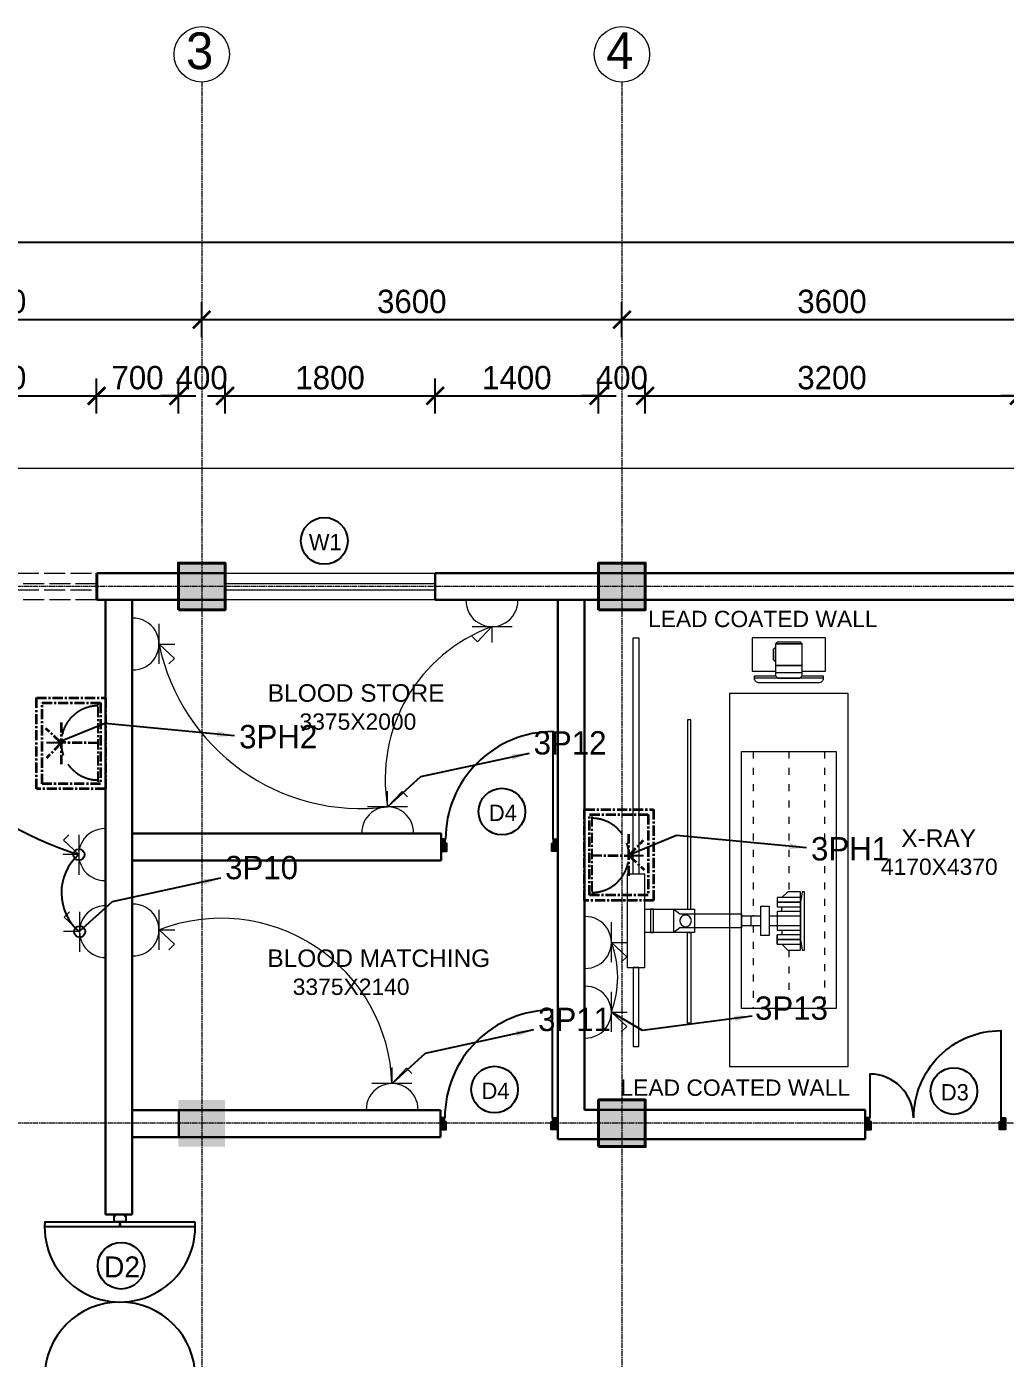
# Model space of a CAD drawing. Header units: inches. Extents: x -3071 to 2534411, y -17796 to 388172.
# Drawn here: x 1731150 to 1739535, y 306083 to 317494 of the extents above; entities that cross this region are included whole.
import ezdxf
from ezdxf.enums import TextEntityAlignment as Align

# ---------------------------------------------------------------- set-up
doc = ezdxf.new("R2010")
doc.units = ezdxf.units.IN
doc.header["$MEASUREMENT"] = 0
for name, pattern in [('ACAD_ISO08W100', [36, 24, -3, 6, -3]), ('CENTER', [2, 1.25, -0.25, 0.25, -0.25]), ('DASHED', [0.75, 0.5, -0.25]), ('Hidden', [15, 12, -3]), ('Short Dash Space', [7, 3, -4])]:
    doc.linetypes.add(name, pattern=pattern)
for name, color, linetype, lineweight in [('001-Archi-Opening Tags', 14, 'Continuous', 25), ('002-Archi- Opening', 90, 'Continuous', 25), ('A .4 col', 5, 'Continuous', 40), ('A 0.09 Furniture', 30, 'Continuous', 5), ('A 0.13 dw', 3, 'Continuous', 13), ('A 0.13 IND DIM', 240, 'Continuous', 13), ('A 0.40 wall', 160, 'Continuous', 40), ('cen', 50, 'ACAD_ISO08W100', 5), ('dotted line', 1, 'DASHED', 9), ('Grid Tag', 6, 'Continuous', 20), ('p1 walls stone outline', 4, 'Continuous', 30), ('Power Sockets City supply', 141, 'Continuous', 13), ('text', 7, 'Continuous', 25), ('wall 0.4', 7, 'Continuous', 40)]:
    doc.layers.add(name, color=color, linetype=linetype, lineweight=lineweight)
doc.layers.add('power socket 3phase line', color=54, linetype='CENTER')
doc.layers.add('Wires', color=1, linetype='Continuous')
doc.styles.add('AERIAL', font='arial.ttf', dxfattribs={"height": 10})
doc.styles.add('Archi 100', font='GOTHIC.TTF', dxfattribs={"height": 200})
doc.styles.add('CG', font='GOTHIC.TTF', dxfattribs={"height": 40})
doc.styles.get("Standard").update_dxf_attribs({"font": 'GOTHIC.TTF'})
doc.dimstyles.new('Archi 100', dxfattribs={"dimtxt": 200, "dimasz": 150, "dimexe": 150, "dimexo": 300, "dimgap": 50, "dimtad": 1, "dimdec": 0, "dimrnd": 5, "dimzin": 0, "dimdsep": 46, "dimtxsty": 'Archi 100', "dimblk": 'ARCHTICK', "dimcen": 0.09, "dimdle": 150, "dimclrd": 256, "dimclre": 256, "dimclrt": 256, "dimadec": 0, "dimazin": 0, "dimtfac": 1, "dimtdec": 0, "dimtix": 1, "dimtofl": 0, "dimtmove": 0, "dimatfit": 3, "dimfxl": 150, "dimfxlon": 1, "dimtolj": 1, "dimtzin": 0, "dimlwd": -1, "dimlwe": -1, "dimarcsym": 0})

# ---------------------------------------------------------------- blocks, each defined once
blk = doc.blocks.new('grid')
at = {"layer": 'Grid Tag', "linetype": 'Continuous', "ltscale": 30}
blk.add_circle((51, 48), 264, dxfattribs=at)
blk.add_attdef('GRID', (-143, -93), '', height=200)
blk = doc.blocks.new('W2')
at = {"layer": 'A 0.13 dw'}
for points in [[(143910, 195589), (143910, 195359), (142110, 195359), (142110, 195589)], [(142110, 195446), (143910, 195446), (143910, 195496), (142110, 195496)]]:
    blk.add_lwpolyline(points, close=True, dxfattribs=at)
blk = doc.blocks.new('window tag')
blk.add_circle((0, 0), 200)
at = {"style": 'Archi 100', "flags": 1}
for tag, p in [('WIDTH', (15, 174.5)), ('HEIGHT', (-4.5, -348.5))]:
    blk.add_attdef(tag, p, '', height=200, dxfattribs=at)
at = {"style": 'Archi 100'}
blk.add_attdef('SYMBOL', text='', height=200, dxfattribs=at).set_placement((8, -10.5), align=Align.MIDDLE_CENTER)
blk = doc.blocks.new('*U654')
at = {"ltscale": 100}
for points in [[(5, 50), (5, -50), (55, -50), (55, 15), (40, 15), (40, 50)], [(995, 50), (995, -50), (945, -50), (945, 15), (960, 15), (960, 50)]]:
    blk.add_hatch(color=256, dxfattribs=at).paths.add_polyline_path(points)
blk.add_lwpolyline([(43, 50), (43, 964, -0.414214), (957, 50)], format="xyb", dxfattribs=at)
for points in [[(5, 50), (5, -50), (55, -50), (55, 15), (40, 15), (40, 50)], [(995, 50), (995, -50), (945, -50), (945, 15), (960, 15), (960, 50)]]:
    blk.add_lwpolyline(points, close=True)
blk = doc.blocks.new('x-ray machine plan')
at = {"linetype": 'Continuous'}
for points in [[(0, 1010), (0, 0), (3200, 0), (3200, 1010)], [(500, 910), (500, 100), (2700, 100), (2700, 910)], [(1090, 605), (1000, 620), (1000, 640), (1500, 640), (1500, 620), (1410, 605)], [(3624, 620), (3624, 390), (3439, 390), (3439, 620)], [(3624, 620), (3639, 605), (3639, 405), (3624, 390)], [(3594, 390), (3574, 370), (3489, 370), (3469, 390)], [(1125, 335), (1125, 265), (1375, 265), (1375, 335)], [(1190, 100), (1190, -430), (1150, -480), (1350, -480), (1310, -430), (1310, 100)], [(1150, -335), (374, -335), (374, -365), (1150, -365)], [(1350, -730), (1350, -305), (1150, -305), (1150, -730)], [(1350, -335), (2974, -335), (2974, -365), (1350, -365)], [(850, -830), (174, -830), (174, -780), (850, -780)], [(850, -880), (850, -730), (1650, -730), (1650, -880)], [(1650, -830), (3674, -830), (3674, -780), (1650, -780)]]:
    blk.add_lwpolyline(points, close=True, dxfattribs=at)
at = {"linetype": 'Short Dash Space', "ltscale": 20}
for points in [[(2700, 810), (500, 810)], [(1000, 505), (500, 505)], [(2700, 505), (1500, 505)], [(1210, 200), (500, 200)], [(2700, 200), (1290, 200)]]:
    blk.add_lwpolyline(points, dxfattribs=at)
at = {"linetype": 'Continuous'}
blk.add_lwpolyline([(3349, 620), (3349, 800), (3329, 800, 0.414214), (3289, 760), (3289, 250, 0.414214), (3329, 210), (3349, 210), (3349, 390)], format="xyb", dxfattribs=at)
for points in [[(3329, 800), (3329, 210)], [(3389, 620), (3389, 820), (3674, 820), (3674, 190), (3389, 190), (3389, 390)], [(1050, 445), (1000, 495), (1000, 605), (1500, 605), (1500, 495), (1450, 445)], [(3379, 390), (3379, 620)], [(1050, 405), (1130, 405)], [(1170, 445), (1130, 445)], [(1330, 445), (1370, 445)], [(1450, 405), (1370, 405)], [(1290, 180), (1210, 180)]]:
    blk.add_lwpolyline(points, dxfattribs=at)
at = {"ltscale": 100}
for points in [[(1050, 605), (1090, 605), (1090, 405), (1050, 405)], [(1090, 605), (1130, 605), (1130, 405), (1090, 405)], [(1170, 605), (1330, 605), (1330, 405), (1170, 405)], [(1210, 605), (1290, 605), (1290, 335), (1210, 335)], [(1370, 605), (1410, 605), (1410, 405), (1370, 405)], [(1410, 605), (1450, 605), (1450, 405), (1410, 405)], [(3329, 600), (3349, 620), (3439, 620), (3439, 390), (3349, 390), (3329, 410)], [(1210, 265), (1290, 265), (1290, 100), (1210, 100)], [(1150, -655), (1350, -655), (1350, -680), (1150, -680)]]:
    blk.add_lwpolyline(points, close=True, dxfattribs=at)
at = {"linetype": 'Continuous'}
blk.add_circle((1250, -380), 50, dxfattribs=at)
blk = doc.blocks.new('*U652')
at = {"ltscale": 100}
for points in [[(5, 50), (5, -50), (55, -50), (55, 15), (40, 15), (40, 50)], [(1195, 50), (1195, -50), (1145, -50), (1145, 15), (1160, 15), (1160, 50)]]:
    blk.add_hatch(color=256, dxfattribs=at).paths.add_polyline_path(points)
for points in [[(783, 50, 0.414214), (43, 790), (43, 50)], [(786, 50, -0.414214), (1157, 421), (1157, 50)]]:
    blk.add_lwpolyline(points, format="xyb", dxfattribs=at)
for points in [[(5, 50), (5, -50), (55, -50), (55, 15), (40, 15), (40, 50)], [(1195, 50), (1195, -50), (1145, -50), (1145, 15), (1160, 15), (1160, 50)]]:
    blk.add_lwpolyline(points, close=True)
blk = doc.blocks.new('OT DOOR')
for points in [[(40, 1500), (40, 1488), (50, 1488), (50, 1437), (-10, 1437), (-10, 1437), (-50, 1437), (-50, 1488), (-40, 1488), (-40, 1500), (40, 1500)], [(40, 0), (40, 12), (50, 12), (50, 63), (-50, 63), (-50, 63), (-50, 63), (-50, 12), (-40, 12), (-40, 0), (40, 0)]]:
    blk.add_lwpolyline(points)
for points in [[(-2, 1433), (-644, 1433, 0.014338), (-646, 1396), (-2, 1396)], [(-1, 1433, 0.146678), (1, 1433), (1, 1396), (-1, 1396)], [(3, 1435, 0.146678), (2, 1436), (40, 1436), (40, 1435)], [(644, 1433), (2, 1433), (2, 1396), (646, 1396, 0.014338)], [(-2, 67), (-644, 67, -0.014338), (-646, 104), (-2, 104)], [(-1, 67, -0.146678), (1, 67), (1, 104), (-1, 104)], [(644, 67), (2, 67), (2, 104), (646, 104, -0.014338)], [(3, 65, -0.146678), (2, 64), (40, 64), (40, 65)]]:
    blk.add_lwpolyline(points, format="xyb", close=True)
for centre, radius in [((1, 1435), 2.22), ((1, 1435), 0.933), ((1, 65), 2.22), ((1, 65), 0.933)]:
    blk.add_circle(centre, radius)
for centre, start, end in [((0, 1396), 180, 0), ((0, 104), 0, 180)]:
    blk.add_arc(centre, 646, start, end)
blk = doc.blocks.new('VENT 1800')
at = {"layer": 'A 0.13 dw', "linetype": 'Hidden', "ltscale": 15}
for p, q in [((165850, 199351), (167650, 199351)), ((167650, 199258), (165850, 199258)), ((165850, 199208), (167650, 199208)), ((167650, 199121), (165850, 199121))]:
    blk.add_line(p, q, dxfattribs=at)
at = {"layer": 'A 0.40 wall', "ltscale": 15}
for p, q in [((165850, 199121), (165850, 199351)), ((165850, 199258), (165850, 199208)), ((167650, 199351), (167650, 199121)), ((167650, 199208), (167650, 199258))]:
    blk.add_line(p, q, dxfattribs=at)
blk = doc.blocks.new('_ArchTick')
at = {"color": 0, "linetype": 'ByBlock', "const_width": 0.15}
blk.add_lwpolyline([(-0.5, -0.5), (0.5, 0.5)], dxfattribs=at)
blk = doc.blocks.new('*D1564')
at = {"transparency": 16777216}
for p, q in [((1729951, 314180), (1729951, 314480)), ((1731750, 314180), (1731750, 314480)), ((1729801, 314330), (1731900, 314330))]:
    blk.add_line(p, q, dxfattribs=at)
at = {"layer": 'Defpoints', "color": 0, "transparency": 16777216}
for p in [(1731750, 314330), (1729951, 312812), (1731750, 312812)]:
    blk.add_point(p, dxfattribs=at)
at = {"transparency": 16777216, "xscale": 150, "yscale": 150, "zscale": 150, "rotation": 180}
blk.add_blockref('_ArchTick', (1729951, 314330), dxfattribs=at)
at = {"transparency": 16777216, "xscale": 150, "yscale": 150, "zscale": 150}
blk.add_blockref('_ArchTick', (1731750, 314330), dxfattribs=at)
at = {"transparency": 16777216, "insert": (1730850, 314485), "char_height": 200, "attachment_point": 5, "style": 'Archi 100'}
blk.add_mtext('\\A1;1800', dxfattribs=at)
blk = doc.blocks.new('*D1565')
at = {"transparency": 16777216}
for p, q in [((1731750, 314180), (1731750, 314480)), ((1732450, 314180), (1732450, 314480)), ((1731600, 314330), (1732600, 314330))]:
    blk.add_line(p, q, dxfattribs=at)
at = {"layer": 'Defpoints', "color": 0, "transparency": 16777216}
for p in [(1732450, 314330), (1731750, 312812), (1732450, 312897)]:
    blk.add_point(p, dxfattribs=at)
at = {"transparency": 16777216, "xscale": 150, "yscale": 150, "zscale": 150, "rotation": 180}
blk.add_blockref('_ArchTick', (1731750, 314330), dxfattribs=at)
at = {"transparency": 16777216, "xscale": 150, "yscale": 150, "zscale": 150}
blk.add_blockref('_ArchTick', (1732450, 314330), dxfattribs=at)
at = {"transparency": 16777216, "insert": (1732100, 314485), "char_height": 200, "attachment_point": 5, "style": 'Archi 100'}
blk.add_mtext('\\A1;700', dxfattribs=at)
blk = doc.blocks.new('*D1566')
at = {"transparency": 16777216}
for p, q in [((1732450, 314180), (1732450, 314480)), ((1732850, 314180), (1732850, 314480)), ((1732450, 314330), (1732300, 314330)), ((1732850, 314330), (1733000, 314330))]:
    blk.add_line(p, q, dxfattribs=at)
at = {"layer": 'Defpoints', "color": 0, "transparency": 16777216}
for p in [(1732850, 314330), (1732450, 312897), (1732850, 312897)]:
    blk.add_point(p, dxfattribs=at)
at = {"transparency": 16777216, "xscale": 150, "yscale": 150, "zscale": 150}
blk.add_blockref('_ArchTick', (1732450, 314330), dxfattribs=at)
at = {"transparency": 16777216, "xscale": 150, "yscale": 150, "zscale": 150, "rotation": 180}
blk.add_blockref('_ArchTick', (1732850, 314330), dxfattribs=at)
at = {"transparency": 16777216, "insert": (1732650, 314485), "char_height": 200, "attachment_point": 5, "style": 'Archi 100'}
blk.add_mtext('\\A1;400', dxfattribs=at)
blk = doc.blocks.new('*D1567')
at = {"transparency": 16777216}
for p, q in [((1732850, 314180), (1732850, 314480)), ((1734650, 314180), (1734650, 314480)), ((1732700, 314330), (1734800, 314330))]:
    blk.add_line(p, q, dxfattribs=at)
at = {"layer": 'Defpoints', "color": 0, "transparency": 16777216}
for p in [(1734650, 314330), (1732850, 312897), (1734650, 312812)]:
    blk.add_point(p, dxfattribs=at)
at = {"transparency": 16777216, "xscale": 150, "yscale": 150, "zscale": 150, "rotation": 180}
blk.add_blockref('_ArchTick', (1732850, 314330), dxfattribs=at)
at = {"transparency": 16777216, "xscale": 150, "yscale": 150, "zscale": 150}
blk.add_blockref('_ArchTick', (1734650, 314330), dxfattribs=at)
at = {"transparency": 16777216, "insert": (1733750, 314485), "char_height": 200, "attachment_point": 5, "style": 'Archi 100'}
blk.add_mtext('\\A1;1800', dxfattribs=at)
blk = doc.blocks.new('*D1568')
at = {"transparency": 16777216}
for p, q in [((1734650, 314180), (1734650, 314480)), ((1736050, 314180), (1736050, 314480)), ((1734500, 314330), (1736200, 314330))]:
    blk.add_line(p, q, dxfattribs=at)
at = {"layer": 'Defpoints', "color": 0, "transparency": 16777216}
for p in [(1736050, 314330), (1734650, 312812), (1736050, 312897)]:
    blk.add_point(p, dxfattribs=at)
at = {"transparency": 16777216, "xscale": 150, "yscale": 150, "zscale": 150, "rotation": 180}
blk.add_blockref('_ArchTick', (1734650, 314330), dxfattribs=at)
at = {"transparency": 16777216, "xscale": 150, "yscale": 150, "zscale": 150}
blk.add_blockref('_ArchTick', (1736050, 314330), dxfattribs=at)
at = {"transparency": 16777216, "insert": (1735350, 314485), "char_height": 200, "attachment_point": 5, "style": 'Archi 100'}
blk.add_mtext('\\A1;1400', dxfattribs=at)
blk = doc.blocks.new('*D1569')
at = {"transparency": 16777216}
for p, q in [((1736050, 314180), (1736050, 314480)), ((1736450, 314180), (1736450, 314480)), ((1736050, 314330), (1735900, 314330)), ((1736450, 314330), (1736600, 314330))]:
    blk.add_line(p, q, dxfattribs=at)
at = {"layer": 'Defpoints', "color": 0, "transparency": 16777216}
for p in [(1736450, 314330), (1736050, 312897), (1736450, 312897)]:
    blk.add_point(p, dxfattribs=at)
at = {"transparency": 16777216, "xscale": 150, "yscale": 150, "zscale": 150}
blk.add_blockref('_ArchTick', (1736050, 314330), dxfattribs=at)
at = {"transparency": 16777216, "xscale": 150, "yscale": 150, "zscale": 150, "rotation": 180}
blk.add_blockref('_ArchTick', (1736450, 314330), dxfattribs=at)
at = {"transparency": 16777216, "insert": (1736250, 314485), "char_height": 200, "attachment_point": 5, "style": 'Archi 100'}
blk.add_mtext('\\A1;400', dxfattribs=at)
blk = doc.blocks.new('*D1570')
at = {"transparency": 16777216}
for p, q in [((1736450, 314180), (1736450, 314480)), ((1739650, 314180), (1739650, 314480)), ((1736300, 314330), (1739800, 314330))]:
    blk.add_line(p, q, dxfattribs=at)
at = {"layer": 'Defpoints', "color": 0, "transparency": 16777216}
for p in [(1739650, 314330), (1736450, 312897), (1739650, 312897)]:
    blk.add_point(p, dxfattribs=at)
at = {"transparency": 16777216, "xscale": 150, "yscale": 150, "zscale": 150, "rotation": 180}
blk.add_blockref('_ArchTick', (1736450, 314330), dxfattribs=at)
at = {"transparency": 16777216, "xscale": 150, "yscale": 150, "zscale": 150}
blk.add_blockref('_ArchTick', (1739650, 314330), dxfattribs=at)
at = {"transparency": 16777216, "insert": (1738050, 314485), "char_height": 200, "attachment_point": 5, "style": 'Archi 100'}
blk.add_mtext('\\A1;3200', dxfattribs=at)
blk = doc.blocks.new('*D1571')
at = {"transparency": 16777216}
for p, q in [((1739650, 314180), (1739650, 314480)), ((1740050, 314180), (1740050, 314480)), ((1739650, 314330), (1739500, 314330)), ((1740050, 314330), (1740200, 314330))]:
    blk.add_line(p, q, dxfattribs=at)
at = {"layer": 'Defpoints', "color": 0, "transparency": 16777216}
for p in [(1740050, 314330), (1739650, 312897), (1740050, 312897)]:
    blk.add_point(p, dxfattribs=at)
at = {"transparency": 16777216, "xscale": 150, "yscale": 150, "zscale": 150}
blk.add_blockref('_ArchTick', (1739650, 314330), dxfattribs=at)
at = {"transparency": 16777216, "xscale": 150, "yscale": 150, "zscale": 150, "rotation": 180}
blk.add_blockref('_ArchTick', (1740050, 314330), dxfattribs=at)
at = {"transparency": 16777216, "insert": (1739850, 314485), "char_height": 200, "attachment_point": 5, "style": 'Archi 100'}
blk.add_mtext('\\A1;400', dxfattribs=at)
blk = doc.blocks.new('*D1598')
at = {"transparency": 16777216}
for p, q in [((1729050, 314833), (1729050, 315133)), ((1732650, 314833), (1732650, 315133)), ((1728900, 314983), (1732800, 314983))]:
    blk.add_line(p, q, dxfattribs=at)
at = {"layer": 'Defpoints', "color": 0, "transparency": 16777216}
for p in [(1732650, 314983), (1729050, 312697), (1732650, 312697)]:
    blk.add_point(p, dxfattribs=at)
at = {"transparency": 16777216, "xscale": 150, "yscale": 150, "zscale": 150, "rotation": 180}
blk.add_blockref('_ArchTick', (1729050, 314983), dxfattribs=at)
at = {"transparency": 16777216, "xscale": 150, "yscale": 150, "zscale": 150}
blk.add_blockref('_ArchTick', (1732650, 314983), dxfattribs=at)
at = {"transparency": 16777216, "insert": (1730850, 315138), "char_height": 200, "attachment_point": 5, "style": 'Archi 100'}
blk.add_mtext('\\A1;3600', dxfattribs=at)
blk = doc.blocks.new('*D1599')
at = {"transparency": 16777216}
for p, q in [((1732650, 314833), (1732650, 315133)), ((1736250, 314833), (1736250, 315133)), ((1732500, 314983), (1736400, 314983))]:
    blk.add_line(p, q, dxfattribs=at)
at = {"layer": 'Defpoints', "color": 0, "transparency": 16777216}
for p in [(1736250, 314983), (1732650, 312697), (1736250, 312697)]:
    blk.add_point(p, dxfattribs=at)
at = {"transparency": 16777216, "xscale": 150, "yscale": 150, "zscale": 150, "rotation": 180}
blk.add_blockref('_ArchTick', (1732650, 314983), dxfattribs=at)
at = {"transparency": 16777216, "xscale": 150, "yscale": 150, "zscale": 150}
blk.add_blockref('_ArchTick', (1736250, 314983), dxfattribs=at)
at = {"transparency": 16777216, "insert": (1734450, 315138), "char_height": 200, "attachment_point": 5, "style": 'Archi 100'}
blk.add_mtext('\\A1;3600', dxfattribs=at)
blk = doc.blocks.new('*D1600')
at = {"transparency": 16777216}
for p, q in [((1736250, 314833), (1736250, 315133)), ((1739850, 314833), (1739850, 315133)), ((1736100, 314983), (1740000, 314983))]:
    blk.add_line(p, q, dxfattribs=at)
at = {"layer": 'Defpoints', "color": 0, "transparency": 16777216}
for p in [(1739850, 314983), (1736250, 312697), (1739850, 312697)]:
    blk.add_point(p, dxfattribs=at)
at = {"transparency": 16777216, "xscale": 150, "yscale": 150, "zscale": 150, "rotation": 180}
blk.add_blockref('_ArchTick', (1736250, 314983), dxfattribs=at)
at = {"transparency": 16777216, "xscale": 150, "yscale": 150, "zscale": 150}
blk.add_blockref('_ArchTick', (1739850, 314983), dxfattribs=at)
at = {"transparency": 16777216, "insert": (1738050, 315138), "char_height": 200, "attachment_point": 5, "style": 'Archi 100'}
blk.add_mtext('\\A1;3600', dxfattribs=at)
blk = doc.blocks.new('*D1271')
at = {"transparency": 16777216}
for p, q in [((1725250, 315496), (1725250, 315796)), ((1764300, 315496), (1764300, 315796)), ((1725100, 315646), (1764450, 315646))]:
    blk.add_line(p, q, dxfattribs=at)
at = {"layer": 'Defpoints', "color": 0, "transparency": 16777216}
for p in [(1764300, 315646), (1725250, 312897), (1764300, 312897)]:
    blk.add_point(p, dxfattribs=at)
at = {"transparency": 16777216, "xscale": 150, "yscale": 150, "zscale": 150, "rotation": 180}
blk.add_blockref('_ArchTick', (1725250, 315646), dxfattribs=at)
at = {"transparency": 16777216, "xscale": 150, "yscale": 150, "zscale": 150}
blk.add_blockref('_ArchTick', (1764300, 315646), dxfattribs=at)
at = {"transparency": 16777216, "insert": (1744775, 315801), "char_height": 200, "attachment_point": 5, "style": 'Archi 100'}
blk.add_mtext('\\A1;39050', dxfattribs=at)
blk = doc.blocks.new('*D1627')
at = {"transparency": 16777216}
for p, q in [((1765924, 312897), (1765924, 313047)), ((1765774, 312897), (1766074, 312897)), ((1765774, 312516), (1766074, 312516)), ((1765924, 312516), (1765924, 312366))]:
    blk.add_line(p, q, dxfattribs=at)
at = {"layer": 'Defpoints', "color": 0, "transparency": 16777216}
for p in [(1764300, 312897), (0, 312516), (1765924, 312516)]:
    blk.add_point(p, dxfattribs=at)
at = {"transparency": 16777216, "xscale": 150, "yscale": 150, "zscale": 150}
for p, rotation in [((1765924, 312897), 270), ((1765924, 312516), 90)]:
    blk.add_blockref('_ArchTick', p, dxfattribs=dict(at, rotation=rotation))
at = {"transparency": 16777216, "insert": (1765769, 312706), "char_height": 200, "attachment_point": 5, "rotation": 90, "style": 'Archi 100'}
blk.add_mtext('\\A1;380', dxfattribs=at)
blk = doc.blocks.new('*D1628')
at = {"transparency": 16777216}
for p, q in [((1623, 312666), (1623, 308147)), ((1473, 312516), (1773, 312516)), ((1773, 308297), (1473, 308297))]:
    blk.add_line(p, q, dxfattribs=at)
at = {"layer": 'Defpoints', "color": 0, "transparency": 16777216}
for p in [(0, 312516), (1623, 308297), (1764300, 308297)]:
    blk.add_point(p, dxfattribs=at)
at = {"transparency": 16777216, "xscale": 150, "yscale": 150, "zscale": 150}
for p, rotation in [((1623, 312516), 90), ((1623, 308297), 270)]:
    blk.add_blockref('_ArchTick', p, dxfattribs=dict(at, rotation=rotation))
at = {"transparency": 16777216, "insert": (1468, 310406), "char_height": 200, "attachment_point": 5, "rotation": 90, "style": 'Archi 100'}
blk.add_mtext('\\A1;4220', dxfattribs=at)
blk = doc.blocks.new('15A N soc')
at = {"layer": 'Power Sockets City supply', "color": 244, "lineweight": 13, "true_color": 0x991b1e}
for p, q in [((52222.5612, 99516.2064), (52222.5611, 99516.2603)), ((52222.5612, 99516.2064), (52222.6099, 99516.2585)), ((52222.6099, 99516.2585), (52222.6282, 99516.2401)), ((52222.6282, 99516.2064), (52222.4926, 99516.2064)), ((52222.4338, 99516.1156), (52222.6863, 99516.1156))]:
    blk.add_line(p, q, dxfattribs=at)
blk.add_arc((52222.5612, 99516.1182), 0.0881, 358.32, 181.68, dxfattribs=at)
blk = doc.blocks.new('3 ph sock')
at = {"color": 2, "ltscale": 5}
blk.add_line((-44666.12, -38223.8), (-44666.12, -38222), dxfattribs=at)
at = {"ltscale": 5}
blk.add_arc((-44666.12, -38228.39), 4.59, 0, 180, dxfattribs=at)
at = {"layer": 'power socket 3phase line', "color": 1, "lineweight": 35}
blk.add_line((-44666.12, -38223.8), (-44668, -38222), dxfattribs=at)
at = {"layer": 'power socket 3phase line', "color": 5, "lineweight": 35}
blk.add_line((-44666.12, -38223.8), (-44664.34, -38221.91), dxfattribs=at)
at = {"layer": 'power socket 3phase line', "lineweight": 35}
for p, q in [((-44663.58, -38223.8), (-44668.73, -38223.8)), ((-44666.13, -38228.39), (-44666.08, -38223.8))]:
    blk.add_line(p, q, dxfattribs=at)
at = {"layer": 'power socket 3phase line', "lineweight": 25}
blk.add_line((-44670.92, -38228.39), (-44661.32, -38228.39), dxfattribs=at)
at = {"layer": 'power socket 3phase line', "lineweight": 35}
for points in [[(-44671.8, -38220.74), (-44660.56, -38220.74), (-44660.56, -38229.27), (-44671.8, -38229.27)], [(-44671.19, -38221.43), (-44661.18, -38221.43), (-44661.18, -38228.66), (-44671.19, -38228.66)]]:
    blk.add_lwpolyline(points, close=True, dxfattribs=at)

msp = doc.modelspace()

# ---------------------------------------------------------------- hatches: boundary and pattern name
at = {"layer": 'A .4 col', "linetype": 'Continuous'}
h = msp.add_hatch(color=256, dxfattribs=at)
h.dxf.hatch_style = 1
h.paths.add_polyline_path([(1732450.46, 312496.78), (1732850.46, 312496.78), (1732850.46, 312896.78), (1732450.46, 312896.78)])
h = msp.add_hatch(color=256, dxfattribs=at)
h.dxf.hatch_style = 1
h.paths.add_polyline_path([(1736050.46, 312496.78), (1736450.46, 312496.78), (1736450.46, 312896.78), (1736050.46, 312896.78)])
h = msp.add_hatch(color=256, dxfattribs=at)
h.dxf.hatch_style = 1
h.paths.add_polyline_path([(1732450.46, 307896.78), (1732850.46, 307896.78), (1732850.46, 308296.78), (1732450.46, 308296.78)])
h = msp.add_hatch(color=256, dxfattribs=at)
h.dxf.hatch_style = 1
h.paths.add_polyline_path([(1736050.46, 307896.78), (1736450.46, 307896.78), (1736450.46, 308296.78), (1736050.46, 308296.78)])

# ---------------------------------------------------------------- linework, layer by layer
for points in [[(1732450.46, 312496.78), (1732850.46, 312496.78), (1732850.46, 312896.78), (1732450.46, 312896.78)], [(1736050.46, 312496.78), (1736450.46, 312496.78), (1736450.46, 312896.78), (1736050.46, 312896.78)], [(1736050.46, 307896.78), (1736450.46, 307896.78), (1736450.46, 308296.78), (1736050.46, 308296.78)]]:
    msp.add_lwpolyline(points, close=True, dxfattribs=at)
at = {"layer": 'A 0.40 wall', "ltscale": 15}
msp.add_line((1736050.46, 312581.78), (1736050.46, 312811.78), dxfattribs=at)
at = {"layer": 'cen', "ltscale": 2}
for p, q in [((1732650.46, 317019.35), (1732650.46, 302846.78)), ((1736250.46, 317019.35), (1736250.46, 291342.14)), ((1768615.46, 312696.78), (1720935.46, 312696.78)), ((1768615.46, 308096.78), (1720935.46, 308096.78))]:
    msp.add_line(p, q, dxfattribs=at)
at = {"layer": 'Defpoints'}
for centre, radius, start, end in [((1732604.74, 313482.01), 3245.39, 200.360821, 251.900727), ((1731884.82, 310071.06), 436.85, 131.297467, 229.83124)]:
    msp.add_arc(centre, radius, start, end, dxfattribs=at)
at = {"layer": 'dotted line', "linetype": 'Continuous', "ltscale": 1000}
msp.add_lwpolyline([(1749900.46, 313712.56), (1765115.46, 313712.56), (1765115.46, 294266.74), (1743325.46, 294266.74), (1743325.46, 297641.79), (1724123.66, 297641.79), (1724123.66, 313711.79), (1744800.46, 313711.79)], dxfattribs=at)
at = {"layer": 'p1 walls stone outline'}
for p, q in [((1732850.46, 312811.78), (1731750.4, 312811.78)), ((1731750.4, 312581.78), (1731750.4, 312811.78)), ((1732850.46, 312581.78), (1732850.46, 312811.78)), ((1732850.46, 312811.78), (1732850.46, 312581.78)), ((1732850.46, 312811.78), (1732850.46, 312811.78)), ((1732850.46, 312581.78), (1732850.46, 312811.78)), ((1736450.46, 312811.78), (1734650.34, 312811.78)), ((1734650.34, 312581.78), (1734650.34, 312811.78)), ((1739650.46, 312811.78), (1736450.46, 312811.78)), ((1732850.46, 312581.78), (1731750.4, 312581.78)), ((1731825.46, 307315.15), (1731825.46, 312581.78)), ((1732055.46, 312576.78), (1732055.46, 307315.15)), ((1732850.46, 312581.78), (1732765.46, 312581.78)), ((1736450.46, 312581.78), (1734650.34, 312581.78)), ((1735700.87, 312581.78), (1735700.87, 307961.78)), ((1735930.87, 312581.78), (1735930.87, 308211.79)), ((1739650.46, 312581.78), (1736450.46, 312581.78)), ((1734700.87, 310579.01), (1732055.46, 310579.01)), ((1734700.87, 310579.01), (1734700.87, 310349.01)), ((1734700.87, 310349.01), (1732055.46, 310349.01)), ((1734694.74, 308209.01), (1732055.46, 308209.01)), ((1732455.51, 307981.78), (1732455.51, 308211.92)), ((1734694.74, 308209.01), (1734694.74, 307979.01)), ((1735930.87, 308211.79), (1738335.46, 308211.79)), ((1738335.46, 307961.78), (1738335.46, 308211.79)), ((1734694.74, 307979.01), (1732055.46, 307979.01)), ((1738335.46, 307961.78), (1735700.87, 307961.78)), ((1731825.46, 307315.15), (1732055.46, 307315.15))]:
    msp.add_line(p, q, dxfattribs=at)
at = {"layer": 'wall 0.4', "color": 3, "linetype": 'ByBlock', "lineweight": -2, "ltscale": 5}
for centre in [(1731598.57, 310399.26), (1731605.09, 309739.3)]:
    msp.add_circle(centre, 47.55, dxfattribs=at)
at = {"layer": 'Wires', "color": 2, "lineweight": 9}
for centre, radius, start, end in [((1735608.92, 311048.5), 1386.59, 109.834528, 189.990131), ((1734016.25, 312562.2), 1768.62, 191.705893, 277.310233), ((1732817.06, 308390.25), 1463.51, 1.868243, 111.343394), ((1735364.76, 309349.74), 849.22, 339.426747, 20.573253)]:
    msp.add_arc(centre, radius, start, end, dxfattribs=at)

# ---------------------------------------------------------------- block references
ref = msp.add_blockref('grid', (1732604.23, 317213.54), dxfattribs=dict(xscale=0.8987445155798923, yscale=0.8987445155798923, zscale=0.8987445155798923))
ref.add_attrib('GRID', '3', (1732515.7, 317129.76), dxfattribs={"height": 314.56})
ref = msp.add_blockref('grid', (1736204.23, 317213.54), dxfattribs=dict(xscale=0.8987445155798923, yscale=0.8987445155798923, zscale=0.8987445155798923))
ref.add_attrib('GRID', '4', (1736115.7, 317129.76), dxfattribs={"height": 314.56})
at = {"layer": '001-Archi-Opening Tags'}
ref = msp.add_blockref('window tag', (1733700.72, 313087.58), dxfattribs=at)
ref.add_attrib('SYMBOL', 'W1', dxfattribs={"layer": '0', "height": 140, "style": 'CG'}).set_placement((1733708.72, 313077.08), align=Align.MIDDLE_CENTER)
ref = msp.add_blockref('window tag', (1735222.33, 310767.38), dxfattribs=at)
ref.add_attrib('SYMBOL', 'D4', dxfattribs={"layer": '0', "height": 140, "style": 'CG'}).set_placement((1735230.33, 310756.88), align=Align.MIDDLE_CENTER)
ref = msp.add_blockref('window tag', (1735159.31, 308385.73), dxfattribs=at)
ref.add_attrib('SYMBOL', 'D4', dxfattribs={"layer": '0', "height": 140, "style": 'CG'}).set_placement((1735167.31, 308375.23), align=Align.MIDDLE_CENTER)
ref = msp.add_blockref('window tag', (1739094.68, 308373.07), dxfattribs=at)
ref.add_attrib('SYMBOL', 'D3', dxfattribs={"layer": '0', "height": 140, "style": 'CG'}).set_placement((1739102.68, 308362.57), align=Align.MIDDLE_CENTER)
ref = msp.add_blockref('window tag', (1731959.53, 306876.51), dxfattribs=at)
ref.add_attrib('SYMBOL', 'D2', dxfattribs={"layer": '0', "height": 180, "style": 'CG'}).set_placement((1731967.53, 306866.01), align=Align.MIDDLE_CENTER)
at = {"layer": '002-Archi- Opening'}
for name, p, xscale, yscale, zscale in [('*U654', (1735705.92, 310479.7), -1.010101010091603, 1.010101010106155, 1.01010101010101), ('*U654', (1735699.79, 308094.01), -1.010101010091603, 1.010101010106155, 1.01010101010101), ('*U652', (1739540.5, 308094.47), -1.00840336130932, 1.008403361367527, 1.008403361344526)]:
    msp.add_blockref(name, p, dxfattribs=dict(at, xscale=xscale, yscale=yscale, zscale=zscale))
at = {"layer": '002-Archi- Opening', "rotation": 359.99998551431}
msp.add_blockref('OT DOOR', (1731949.46, 305815.15), dxfattribs=at)
at = {"layer": 'A 0.09 Furniture', "linetype": 'Continuous', "xscale": -1, "rotation": 270}
msp.add_blockref('x-ray machine plan', (1737175.84, 308581.43), dxfattribs=at)
at = {"layer": 'A 0.13 IND DIM'}
for name, p in [('VENT 1800', (1564100.3, 113461.07)), ('W2', (1590740.19, 117223.18))]:
    msp.add_blockref(name, p, dxfattribs=at)
at = {"layer": 'power socket 3phase line', "lineweight": 35, "xscale": 69.29570792916228, "yscale": 69.29570792916228, "zscale": 69.29570792916228}
for p, rotation in [((-917299.06, 3406526.59), 90), ((4385055.39, -2784777.84), 270)]:
    msp.add_blockref('3 ph sock', p, dxfattribs=dict(at, rotation=rotation))
at = {"layer": 'Power Sockets City supply', "lineweight": 0, "xscale": 2523.339306174504, "yscale": 2523.339306174504, "zscale": 2523.339306174504}
for p, rotation in [((133510377.72, 251425507.95), 180), ((-249380870.7, 132087444.71), 270), ((252844751.62, -131464842.08), 90), ((252844758.14, -131465502.04), 90), ((-249380870.7, 132084994.72), 270), ((-249376995.29, 132084887.44), 270), ((-249376995.29, 132084290.6), 270)]:
    msp.add_blockref('15A N soc', p, dxfattribs=dict(at, rotation=rotation))
for p in [(-130040997.99, -250802347.16), (-130040959.49, -250804717.15)]:
    msp.add_blockref('15A N soc', p, dxfattribs=at)

# ---------------------------------------------------------------- texts
at = {"layer": 'text', "attachment_point": 1, "style": 'AERIAL'}
for s, insert, char_height, width in [('LEAD COATED WALL', (1736473.62, 312488.45), 140, 3401.9992), ('BLOOD STORE\\P{\\H0.9333x;     3375X2000}', (1733216.53, 311859.04), 150, 14192.8258), ('   X-RAY\\P{\\H0.9333x;4170X4370}', (1738469.31, 310615.2), 150, 14192.8258), ('BLOOD MATCHING\\P{\\H0.9333x;    3375X2140}', (1733212.76, 309586.57), 150, 14192.8258), ('LEAD COATED WALL', (1736237.84, 308472.15), 140, 3401.9992)]:
    msp.add_mtext(s, dxfattribs=dict(at, insert=insert, char_height=char_height, width=width))
at = {"layer": 'Wires', "lineweight": 9, "char_height": 200, "attachment_point": 1, "style": 'CG'}
for s, insert in [('3PH2', (1732971.11, 311509.98)), ('3P12', (1735493.78, 311456.88)), ('3PH1', (1737870.74, 310549.05)), ('3P10', (1732851.05, 310388.2)), ('3P13', (1737390.97, 309183.57)), ('3P11', (1735532.28, 309086.87))]:
    msp.add_mtext_dynamic_manual_height_columns(s, width=291.9664, gutter_width=300, heights=[0], dxfattribs=dict(at, insert=insert))

# ---------------------------------------------------------------- dimensions: what is measured, and where the dimension line sits
dim = msp.add_linear_dim(base=(1764300.46, 315645.89), p1=(1725250.46, 312896.78), p2=(1764300.46, 312896.78), dimstyle='Archi 100')
dim.commit()
dim.dimension.update_dxf_attribs({"geometry": '*D1271', "text_midpoint": (1744775.46, 315800.92)})
for base, p1, p2, picture, middle in [((1732650.46, 314983.39), (1729050.46, 312696.78), (1732650.46, 312696.78), '*D1598', (1730850.46, 315138.42)), ((1736250.46, 314983.39), (1732650.46, 312696.78), (1736250.46, 312696.78), '*D1599', (1734450.46, 315138.42)), ((1739850.46, 314983.39), (1736250.46, 312696.78), (1739850.46, 312696.78), '*D1600', (1738050.46, 315138.42)), ((1731750.4, 314329.96), (1729950.52, 312811.78), (1731750.4, 312811.78), '*D1564', (1730850.46, 314484.99)), ((1732450.46, 314329.96), (1731750.4, 312811.78), (1732450.46, 312896.78), '*D1565', (1732100.43, 314484.99)), ((1732850.46, 314329.96), (1732450.46, 312896.78), (1732850.46, 312896.78), '*D1566', (1732650.46, 314484.99)), ((1734650.34, 314329.96), (1732850.46, 312896.78), (1734650.34, 312811.78), '*D1567', (1733750.4, 314484.99)), ((1736050.46, 314329.96), (1734650.34, 312811.78), (1736050.46, 312896.78), '*D1568', (1735350.4, 314484.99)), ((1736450.46, 314329.96), (1736050.46, 312896.78), (1736450.46, 312896.78), '*D1569', (1736250.46, 314484.99)), ((1739650.46, 314329.96), (1736450.46, 312896.78), (1739650.46, 312896.78), '*D1570', (1738050.46, 314484.99)), ((1740050.46, 314329.96), (1739650.46, 312896.78), (1740050.46, 312896.78), '*D1571', (1739850.46, 314484.99))]:
    dim = msp.add_linear_dim(base=base, p1=p1, p2=p2, dimstyle='Archi 100', override={"dimtmove": 1})
    dim.commit()
    dim.dimension.update_dxf_attribs({"geometry": picture, "text_midpoint": middle})
dim = msp.add_linear_dim(base=(1765923.68, 312515.96), p1=(1764300.46, 312896.78), p2=(0, 312515.96), angle=90, dimstyle='Archi 100')
dim.commit()
dim.dimension.update_dxf_attribs({"geometry": '*D1627', "text_midpoint": (1765768.65, 312706.37)})
dim = msp.add_linear_dim(base=(1623.21, 308296.78), p1=(0, 312515.96), p2=(1764300.46, 308296.78), angle=90, dimstyle='Archi 100', override={"dimtmove": 1})
dim.commit()
dim.dimension.update_dxf_attribs({"geometry": '*D1628', "text_midpoint": (1468.18, 310406.37)})

# ---------------------------------------------------------------- leaders
at = {"layer": 'Defpoints'}
for points in [[(1732932.23, 311417.95), (1731818.86, 311522.77), (1731410.49, 311355.91)], [(1735455.21, 311266.39), (1734525.74, 311064.48), (1734243.35, 310807.97)], [(1737831.86, 310457.02), (1736718.49, 310561.84), (1736310.11, 310394.98)], [(1732812.48, 310197.71), (1731883, 309995.8), (1731600.62, 309739.29)], [(1737366.87, 309015.37), (1736426.52, 308892.89), (1736159.82, 309049.26)], [(1735493.71, 308896.37), (1734564.24, 308694.46), (1734281.85, 308437.96)]]:
    msp.add_leader(points, dimstyle='Archi 100', override={"dimgap": 50, "dimtad": 0}, dxfattribs=at)

doc.saveas('drawing.dxf')
